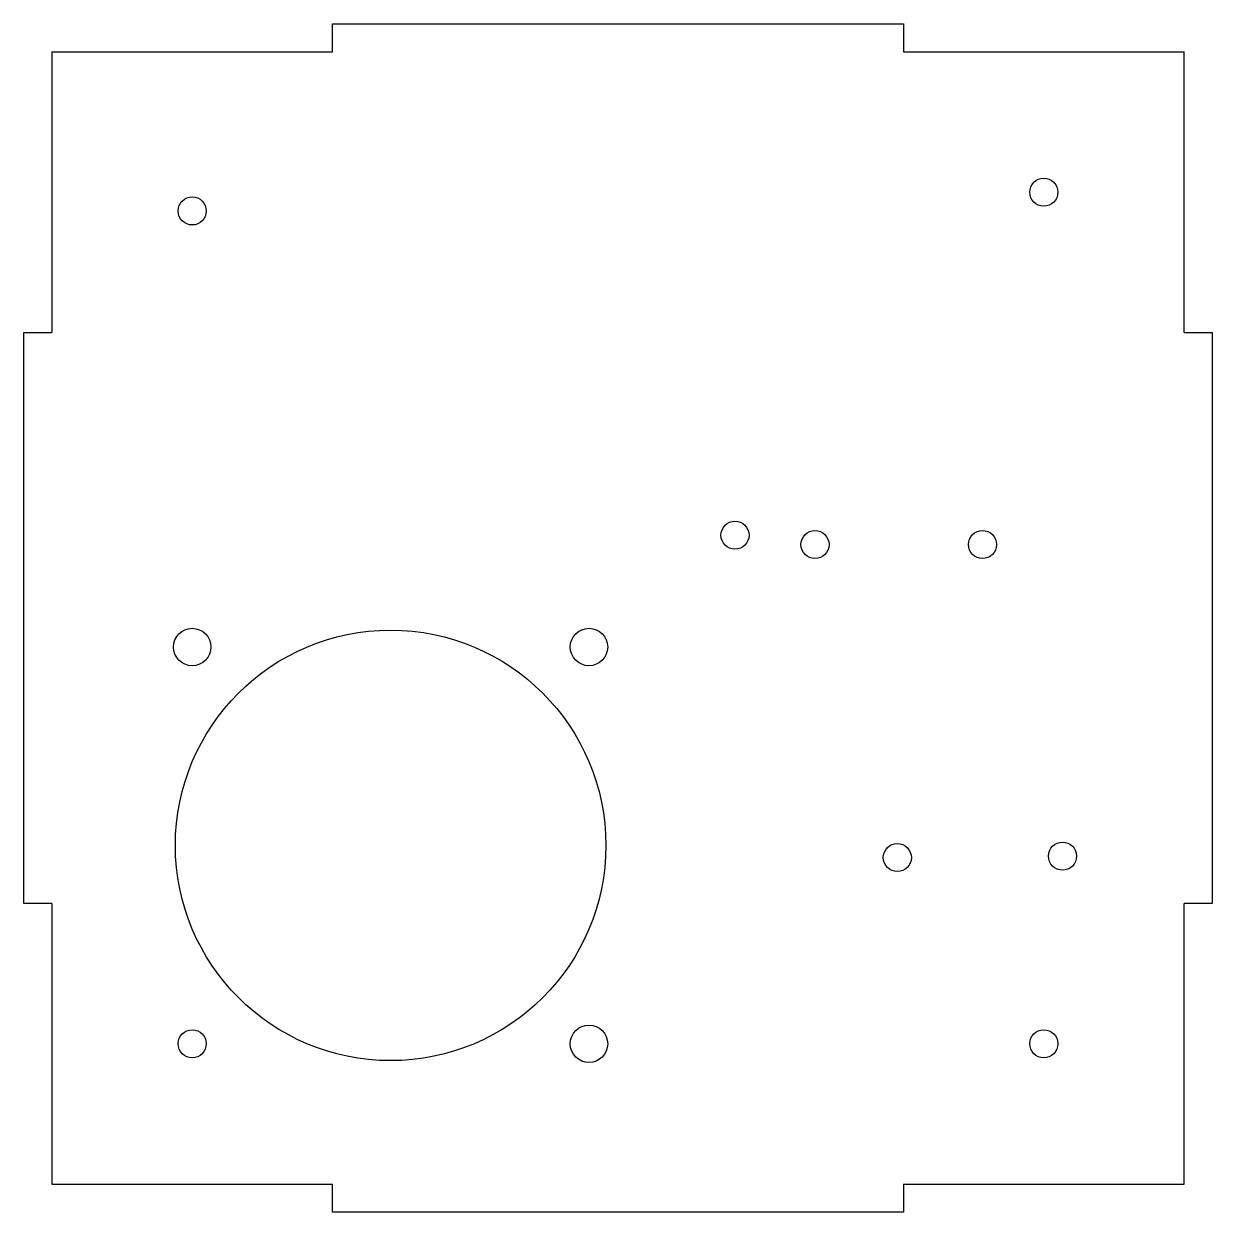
# Model space of a CAD drawing. Header units: millimetres. Extents: x -124 to 3, y -3 to 124.
import ezdxf

# ---------------------------------------------------------------- set-up
doc = ezdxf.new("R2010")
doc.units = ezdxf.units.MM
doc.layers.add('fab_bottom', color=7, linetype='Continuous', true_color=0xc2ced6)

msp = doc.modelspace()

# ---------------------------------------------------------------- linework, layer by layer
at = {"layer": 'fab_bottom', "color": 1}
for p, q in [((-91, 124), (-30, 124)), ((-91, 121), (-91, 124)), ((-30, 124), (-30, 121)), ((-121, 121), (-91, 121)), ((-121, 121), (-121, 91)), ((-30, 121), (0, 121)), ((0, 91), (0, 121)), ((-124, 30), (-124, 91)), ((-124, 91), (-121, 91)), ((0, 91), (3, 91)), ((3, 91), (3, 30)), ((-121, 30), (-124, 30)), ((-121, 30), (-121, 0)), ((0, 0), (0, 30)), ((3, 30), (0, 30)), ((-121, 0), (-91, 0)), ((-91, -3), (-91, 0)), ((-30, 0), (0, 0)), ((-30, 0), (-30, -3)), ((-30, -3), (-91, -3))]:
    msp.add_line(p, q, dxfattribs=at)
for centre, radius in [((-15, 106), 1.5), ((-106, 104), 1.5), ((-48, 69.35), 1.5), ((-39.45, 68.35), 1.5), ((-21.55, 68.35), 1.5), ((-106, 57.4), 2), ((-84.8, 36.2), 23), ((-63.6, 57.4), 2), ((-30.65, 34.9), 1.5), ((-13, 35.05), 1.5), ((-63.6, 15), 2), ((-106, 15), 1.5), ((-15, 15), 1.5)]:
    msp.add_circle(centre, radius, dxfattribs=at)

doc.saveas('drawing.dxf')
